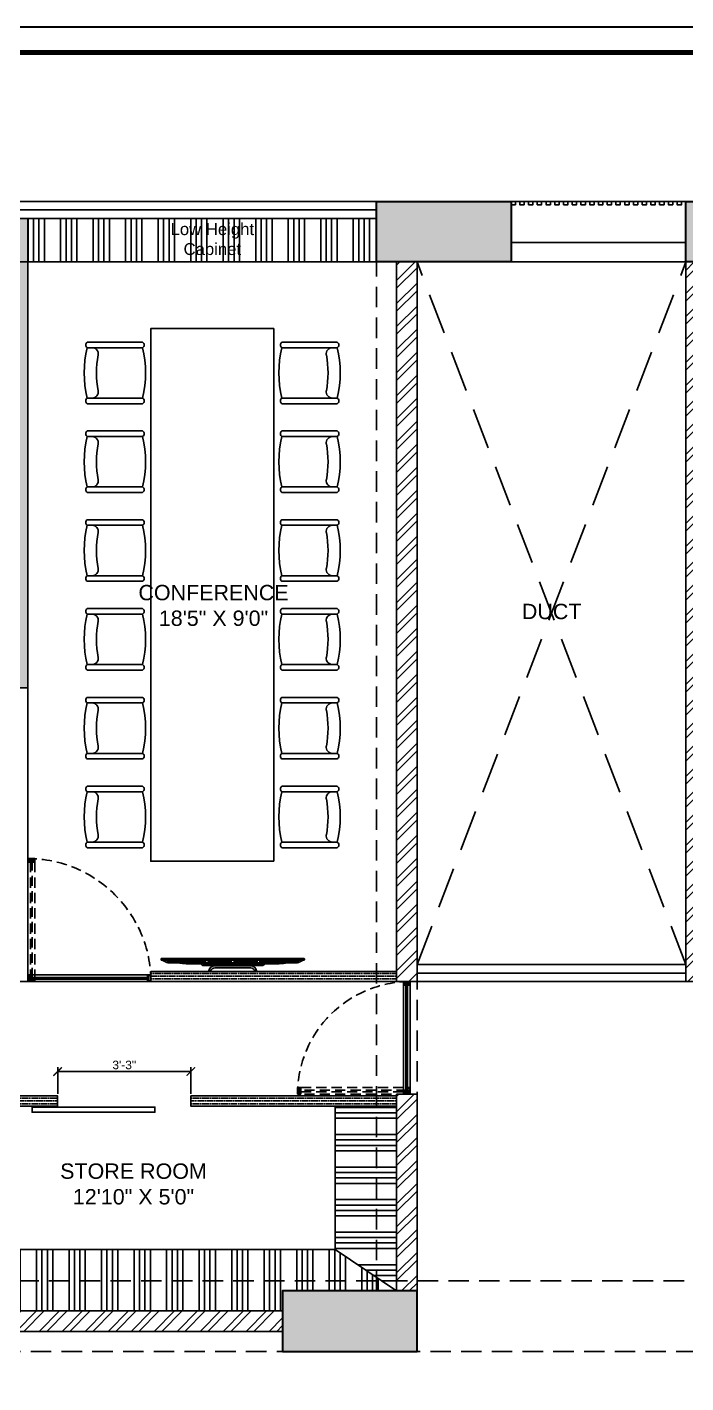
# Model space of a CAD drawing. Header units: inches. Extents: x -1805 to -919, y 1140 to 1766.
# Drawn here: x -1583.9 to -1391, y 1369.2 to 1766.2 of the extents above; entities that cross this region are included whole.
import ezdxf

# ---------------------------------------------------------------- set-up
doc = ezdxf.new("R2010")
doc.units = ezdxf.units.IN
doc.linetypes.add('( Dashed )', pattern=[0.75, 0.5, -0.25])
doc.linetypes.add('( Hidden )', pattern=[0.375, 0.25, -0.125])
for name, color, linetype in [('.', 252, 'Continuous'), ('I- Beam', 1, '( Hidden )'), ('I- Dimensions', 5, 'Continuous'), ('I- Furniture', 42, 'Continuous'), ('I- Glass', 4, 'Continuous'), ('I- Partitions', 42, 'Continuous'), ('I- Text', 251, 'Continuous'), ('I- WAll', 251, 'Continuous'), ('I- Window', 140, 'Continuous')]:
    doc.layers.add(name, color=color, linetype=linetype)
doc.layers.add('I- Column', color=1, linetype='Continuous', lineweight=30)
doc.layers.add('I- Name Plate', color=250, linetype='Continuous', true_color=0x333333)
doc.styles.add('Annotative', font='arial.ttf')
doc.styles.get("Standard").update_dxf_attribs({"font": 'arial.ttf'})
doc.dimstyles.new('ISO-25', dxfattribs={"dimtxt": 2.5, "dimasz": 2.5, "dimexe": 1.25, "dimexo": 0.625, "dimtad": 1, "dimlunit": 4, "dimtxsty": 'Annotative', "dimblk": 'ARCHTICK', "dimcen": 2.5, "dimadec": 0, "dimazin": 0, "dimtfac": 1, "dimtmove": 0, "dimatfit": 3, "dimfxl": 1, "dimarcsym": 0})
pattern_1 = [(45, (-977.828, 0), (-3.367596, 3.367596), []), (45, (-975.583, 0), (-3.367596, 3.367596), [])]
pattern_2 = [(180, (-977.8282, 0), (-1.3890625, -0.79375), [1.984375, -0.396875, 0, -0.396875])]

# ---------------------------------------------------------------- blocks, each defined once
blk = doc.blocks.new('Conference chair')
at = {"layer": 'I- Furniture'}
for p, q in [((-63.64, 1378.25), (-63.64, 1362.05)), ((-48.88, 1362.05), (-48.88, 1378.25))]:
    blk.add_line(p, q, dxfattribs=at)
blk.add_lwpolyline([(-63.64, 1378.25, 0.555786), (-65.26, 1378.25), (-65.26, 1362.05, 0.555786), (-63.64, 1362.05, 0.12194), (-48.88, 1362.05, 0.555786), (-47.26, 1362.05), (-47.26, 1378.25, 0.555786), (-48.88, 1378.25, 0.12194)], format="xyb", close=True, dxfattribs=at)
for centre, radius, start, end in [((-61.84, 1376.83), 1.8, 180, 279.3689), ((-56.26, 1346.9), 28.65, 79.3634, 100.6366), ((-50.68, 1376.83), 1.8, 260.6311, 0)]:
    blk.add_arc(centre, radius, start, end, dxfattribs=at)
blk = doc.blocks.new('_ArchTick')
at = {"color": 0, "linetype": 'ByBlock', "const_width": 0.15}
blk.add_lwpolyline([(-0.5, -0.5), (0.5, 0.5)], dxfattribs=at)
blk = doc.blocks.new('*D39')
at = {"layer": 'Defpoints', "color": 0, "transparency": 16777216}
for p in [(-1535.95, 1460.39), (-1574.95, 1453.25, 0), (-1535.95, 1453.25, 0)]:
    blk.add_point(p, dxfattribs=at)
at = {"layer": 'I- Dimensions', "color": 0, "lineweight": -2, "transparency": 16777216}
for p, q in [((-1574.95, 1453.87), (-1574.95, 1461.64)), ((-1535.95, 1453.87), (-1535.95, 1461.64)), ((-1574.95, 1460.39), (-1535.95, 1460.39))]:
    blk.add_line(p, q, dxfattribs=at)
at = {"layer": 'I- Dimensions', "color": 0, "lineweight": -2, "transparency": 16777216, "xscale": 2.5, "yscale": 2.5, "zscale": 2.5, "rotation": 180}
blk.add_blockref('_ArchTick', (-1574.95, 1460.39), dxfattribs=at)
at = {"layer": 'I- Dimensions', "color": 0, "lineweight": -2, "transparency": 16777216, "xscale": 2.5, "yscale": 2.5, "zscale": 2.5}
blk.add_blockref('_ArchTick', (-1535.95, 1460.39), dxfattribs=at)
at = {"layer": 'I- Dimensions', "color": 0, "transparency": 16777216, "insert": (-1555.45, 1462.3), "char_height": 2.5, "attachment_point": 5, "style": 'Annotative'}
blk.add_mtext('3\'-3"', dxfattribs=at)
blk = doc.blocks.new('Television')
at = {"layer": 'I- Furniture', "color": 44}
for points in [[(1788.03, 37.12, 0.13121), (1787.91, 36.54, 0.169032), (1787.92, 36.5), (1788.04, 36.39, 0.205713), (1788.09, 36.37), (1788.35, 36.37, -0.118206), (1788.57, 36.32), (1790.92, 35.18, 0.105648), (1791.45, 35.05), (1824.24, 35.05)], [(1792.06, 35.45), (1792.06, 35.45, -0.099639), (1791.59, 35.54), (1791.13, 35.77, -0.215889), (1790.99, 35.93, -0.476075), (1791.11, 36.1, -0.244765)], [(1796.22, 35.05), (1797.5, 34.86, 0.02037), (1799.99, 34.58, 0.012056), (1802.7, 34.46), (1808.18, 34.46)], [(1807, 35.05), (1807.32, 34.76, 0.213415), (1807.43, 34.73), (1824.24, 34.73)], [(1807.92, 34.73, 0.072098), (1809.15, 33.72, 0.121861), (1809.22, 33.7)], [(1808.11, 34.44, 0.053076), (1809.05, 33.71), (1809.22, 33.7)], [(1810.24, 34.73), (1810.24, 34.15, 0.414214), (1810.26, 34.13), (1810.35, 34.13, 0.414214), (1810.37, 34.15), (1810.37, 34.73)], [(1810.32, 36.1, -0.414214), (1810.49, 35.92), (1810.49, 35.62, -0.414214), (1810.32, 35.45)], [(1810.6, 34.73), (1810.6, 34.15, 0.414214), (1810.61, 34.13), (1810.7, 34.13, 0.414214), (1810.72, 34.15), (1810.72, 34.73)], [(1810.95, 34.73), (1810.95, 34.15, 0.414214), (1810.97, 34.13), (1811.06, 34.13, 0.414214), (1811.07, 34.15), (1811.07, 34.73)], [(1811.3, 34.73), (1811.3, 34.15, 0.414214), (1811.32, 34.13), (1811.41, 34.13, 0.414214), (1811.43, 34.15), (1811.43, 34.73)], [(1811.65, 34.73), (1811.65, 34.15, 0.414214), (1811.67, 34.13), (1811.76, 34.13, 0.414214), (1811.78, 34.15), (1811.78, 34.73)], [(1812.03, 36.1, 0.414214), (1811.86, 35.92), (1811.86, 35.62, 0.414214), (1812.03, 35.45)], [(1812.01, 34.73), (1812.01, 34.15, 0.414214), (1812.02, 34.13), (1812.11, 34.13, 0.414214), (1812.13, 34.15), (1812.13, 34.73)], [(1812.36, 34.73), (1812.36, 34.15, 0.414214), (1812.38, 34.13), (1812.47, 34.13, 0.414214), (1812.48, 34.15), (1812.48, 34.73)], [(1812.71, 34.73), (1812.71, 34.15, 0.414214), (1812.73, 34.13), (1812.82, 34.13, 0.414214), (1812.84, 34.15), (1812.84, 34.73)], [(1813.06, 34.73), (1813.06, 34.15, 0.414214), (1813.08, 34.13), (1813.17, 34.13, 0.414214), (1813.19, 34.15), (1813.19, 34.73)], [(1813.42, 34.73), (1813.42, 34.15, 0.414214), (1813.43, 34.13), (1813.53, 34.13, 0.414214), (1813.54, 34.15), (1813.54, 34.73)], [(1813.77, 34.73), (1813.77, 34.15, 0.414214), (1813.79, 34.13), (1813.88, 34.13, 0.414214), (1813.89, 34.15), (1813.89, 34.73)], [(1814.12, 34.73), (1814.12, 34.15, 0.414214), (1814.14, 34.13), (1814.23, 34.13, 0.414214), (1814.25, 34.15), (1814.25, 34.73)], [(1814.48, 34.73), (1814.48, 34.15, 0.414214), (1814.49, 34.13), (1814.58, 34.13, 0.414214), (1814.6, 34.15), (1814.6, 34.73)], [(1814.83, 34.73), (1814.83, 34.15, 0.414214), (1814.84, 34.13), (1814.94, 34.13, 0.414214), (1814.95, 34.15), (1814.95, 34.73)], [(1815.18, 34.73), (1815.18, 34.15, 0.414214), (1815.2, 34.13), (1815.29, 34.13, 0.414214), (1815.31, 34.15), (1815.31, 34.73)], [(1815.53, 34.73), (1815.53, 34.15, 0.414214), (1815.55, 34.13), (1815.64, 34.13, 0.414214), (1815.66, 34.15), (1815.66, 34.73)], [(1815.89, 34.73), (1815.89, 34.15, 0.414214), (1815.9, 34.13), (1815.99, 34.13, 0.414214), (1816.01, 34.15), (1816.01, 34.73)], [(1816.24, 34.73), (1816.24, 34.15, 0.414214), (1816.26, 34.13), (1816.35, 34.13, 0.414214), (1816.36, 34.15), (1816.36, 34.73)], [(1816.59, 34.73), (1816.59, 34.15, 0.414214), (1816.61, 34.13), (1816.7, 34.13, 0.414214), (1816.72, 34.15), (1816.72, 34.73)], [(1816.94, 34.73), (1816.94, 34.15, 0.414214), (1816.96, 34.13), (1817.05, 34.13, 0.414214), (1817.07, 34.15), (1817.07, 34.73)], [(1817.3, 34.73), (1817.3, 34.15, 0.414214), (1817.31, 34.13), (1817.4, 34.13, 0.414214), (1817.42, 34.15), (1817.42, 34.73)], [(1817.65, 34.73), (1817.65, 34.15, 0.414214), (1817.67, 34.13), (1817.76, 34.13, 0.414214), (1817.77, 34.15), (1817.77, 34.73)], [(1818, 34.73), (1818, 34.15, 0.414214), (1818.02, 34.13), (1818.11, 34.13, 0.414214), (1818.13, 34.15), (1818.13, 34.73)], [(1818.35, 34.73), (1818.35, 34.15, 0.414214), (1818.37, 34.13), (1818.46, 34.13, 0.414214), (1818.48, 34.15), (1818.48, 34.73)], [(1818.71, 34.73), (1818.71, 34.15, 0.414214), (1818.72, 34.13), (1818.82, 34.13, 0.414214), (1818.83, 34.15), (1818.83, 34.73)], [(1819.06, 34.73), (1819.06, 34.15, 0.414214), (1819.08, 34.13), (1819.17, 34.13, 0.414214), (1819.19, 34.15), (1819.19, 34.73)], [(1819.41, 34.73), (1819.41, 34.15, 0.414214), (1819.43, 34.13), (1819.52, 34.13, 0.414214), (1819.54, 34.15), (1819.54, 34.73)], [(1819.77, 34.73), (1819.77, 34.15, 0.414214), (1819.78, 34.13), (1819.87, 34.13, 0.414214), (1819.89, 34.15), (1819.89, 34.73)], [(1820.12, 34.73), (1820.12, 34.15, 0.414214), (1820.14, 34.13), (1820.23, 34.13, 0.414214), (1820.24, 34.15), (1820.24, 34.73)], [(1820.47, 34.73), (1820.47, 34.15, 0.414214), (1820.49, 34.13), (1820.58, 34.13, 0.414214), (1820.6, 34.15), (1820.6, 34.73)], [(1820.82, 34.73), (1820.82, 34.15, 0.414214), (1820.84, 34.13), (1820.93, 34.13, 0.414214), (1820.95, 34.15), (1820.95, 34.73)], [(1821.18, 34.73), (1821.18, 34.15, 0.414214), (1821.19, 34.13), (1821.28, 34.13, 0.414214), (1821.3, 34.15), (1821.3, 34.73)], [(1821.53, 34.73), (1821.53, 34.15, 0.414214), (1821.55, 34.13), (1821.64, 34.13, 0.414214), (1821.65, 34.15), (1821.65, 34.73)], [(1821.88, 34.73), (1821.88, 34.15, 0.414214), (1821.9, 34.13), (1821.99, 34.13, 0.414214), (1822.01, 34.15), (1822.01, 34.73)], [(1822.23, 34.73), (1822.23, 34.15, 0.414214), (1822.25, 34.13), (1822.34, 34.13, 0.414214), (1822.36, 34.15), (1822.36, 34.73)], [(1822.59, 34.73), (1822.59, 34.15, 0.414214), (1822.6, 34.13), (1822.69, 34.13, 0.414214), (1822.71, 34.15), (1822.71, 34.73)], [(1822.94, 34.73), (1822.94, 34.15, 0.414214), (1822.96, 34.13), (1823.05, 34.13, 0.414214), (1823.06, 34.15), (1823.06, 34.73)], [(1823.29, 36.1, -0.414214), (1823.46, 35.92), (1823.46, 35.62, -0.414214), (1823.29, 35.45)], [(1823.29, 34.73), (1823.29, 34.15, 0.414214), (1823.31, 34.13), (1823.4, 34.13, 0.414214), (1823.42, 34.15), (1823.42, 34.73)], [(1823.64, 34.73), (1823.64, 34.15, 0.414214), (1823.66, 34.13), (1823.75, 34.13, 0.414214), (1823.77, 34.15), (1823.77, 34.73)], [(1824, 34.73), (1824, 34.15, 0.414214), (1824.01, 34.13), (1824.11, 34.13, 0.414214), (1824.12, 34.15), (1824.12, 34.73)], [(1860.44, 37.12, -0.13121), (1860.57, 36.54, -0.169032), (1860.55, 36.5), (1860.43, 36.39, -0.205713), (1860.38, 36.37), (1860.12, 36.37, 0.118206), (1859.9, 36.32), (1857.55, 35.18, -0.105648), (1857.02, 35.05), (1824.24, 35.05)], [(1841.47, 35.05), (1841.16, 34.76, -0.213415), (1841.04, 34.73), (1824.24, 34.73)], [(1824.48, 34.73), (1824.48, 34.15, -0.414214), (1824.46, 34.13), (1824.37, 34.13, -0.414214), (1824.35, 34.15), (1824.35, 34.73)], [(1824.83, 34.73), (1824.83, 34.15, -0.414214), (1824.81, 34.13), (1824.72, 34.13, -0.414214), (1824.7, 34.15), (1824.7, 34.73)], [(1825.18, 36.1, 0.414214), (1825.01, 35.92), (1825.01, 35.62, 0.414214), (1825.18, 35.45)], [(1825.18, 34.73), (1825.18, 34.15, -0.414214), (1825.16, 34.13), (1825.07, 34.13, -0.414214), (1825.06, 34.15), (1825.06, 34.73)], [(1825.53, 34.73), (1825.53, 34.15, -0.414214), (1825.52, 34.13), (1825.43, 34.13, -0.414214), (1825.41, 34.15), (1825.41, 34.73)], [(1825.89, 34.73), (1825.89, 34.15, -0.414214), (1825.87, 34.13), (1825.78, 34.13, -0.414214), (1825.76, 34.15), (1825.76, 34.73)], [(1826.24, 34.73), (1826.24, 34.15, -0.414214), (1826.22, 34.13), (1826.13, 34.13, -0.414214), (1826.11, 34.15), (1826.11, 34.73)], [(1826.59, 34.73), (1826.59, 34.15, -0.414214), (1826.57, 34.13), (1826.48, 34.13, -0.414214), (1826.47, 34.15), (1826.47, 34.73)], [(1826.94, 34.73), (1826.94, 34.15, -0.414214), (1826.93, 34.13), (1826.84, 34.13, -0.414214), (1826.82, 34.15), (1826.82, 34.73)], [(1827.3, 34.73), (1827.3, 34.15, -0.414214), (1827.28, 34.13), (1827.19, 34.13, -0.414214), (1827.17, 34.15), (1827.17, 34.73)], [(1827.65, 34.73), (1827.65, 34.15, -0.414214), (1827.63, 34.13), (1827.54, 34.13, -0.414214), (1827.52, 34.15), (1827.52, 34.73)], [(1828, 34.73), (1828, 34.15, -0.414214), (1827.98, 34.13), (1827.89, 34.13, -0.414214), (1827.88, 34.15), (1827.88, 34.73)], [(1828.35, 34.73), (1828.35, 34.15, -0.414214), (1828.34, 34.13), (1828.25, 34.13, -0.414214), (1828.23, 34.15), (1828.23, 34.73)], [(1828.71, 34.73), (1828.71, 34.15, -0.414214), (1828.69, 34.13), (1828.6, 34.13, -0.414214), (1828.58, 34.15), (1828.58, 34.73)], [(1829.06, 34.73), (1829.06, 34.15, -0.414214), (1829.04, 34.13), (1828.95, 34.13, -0.414214), (1828.93, 34.15), (1828.93, 34.73)], [(1829.41, 34.73), (1829.41, 34.15, -0.414214), (1829.4, 34.13), (1829.3, 34.13, -0.414214), (1829.29, 34.15), (1829.29, 34.73)], [(1829.77, 34.73), (1829.77, 34.15, -0.414214), (1829.75, 34.13), (1829.66, 34.13, -0.414214), (1829.64, 34.15), (1829.64, 34.73)], [(1830.12, 34.73), (1830.12, 34.15, -0.414214), (1830.1, 34.13), (1830.01, 34.13, -0.414214), (1829.99, 34.15), (1829.99, 34.73)], [(1830.47, 34.73), (1830.47, 34.15, -0.414214), (1830.45, 34.13), (1830.36, 34.13, -0.414214), (1830.35, 34.15), (1830.35, 34.73)], [(1830.82, 34.73), (1830.82, 34.15, -0.414214), (1830.81, 34.13), (1830.72, 34.13, -0.414214), (1830.7, 34.15), (1830.7, 34.73)], [(1831.18, 34.73), (1831.18, 34.15, -0.414214), (1831.16, 34.13), (1831.07, 34.13, -0.414214), (1831.05, 34.15), (1831.05, 34.73)], [(1831.53, 34.73), (1831.53, 34.15, -0.414214), (1831.51, 34.13), (1831.42, 34.13, -0.414214), (1831.4, 34.15), (1831.4, 34.73)], [(1831.88, 34.73), (1831.88, 34.15, -0.414214), (1831.86, 34.13), (1831.77, 34.13, -0.414214), (1831.76, 34.15), (1831.76, 34.73)], [(1832.23, 34.73), (1832.23, 34.15, -0.414214), (1832.22, 34.13), (1832.13, 34.13, -0.414214), (1832.11, 34.15), (1832.11, 34.73)], [(1832.59, 34.73), (1832.59, 34.15, -0.414214), (1832.57, 34.13), (1832.48, 34.13, -0.414214), (1832.46, 34.15), (1832.46, 34.73)], [(1832.94, 34.73), (1832.94, 34.15, -0.414214), (1832.92, 34.13), (1832.83, 34.13, -0.414214), (1832.81, 34.15), (1832.81, 34.73)], [(1833.29, 34.73), (1833.29, 34.15, -0.414214), (1833.28, 34.13), (1833.18, 34.13, -0.414214), (1833.17, 34.15), (1833.17, 34.73)], [(1833.64, 34.73), (1833.64, 34.15, -0.414214), (1833.63, 34.13), (1833.54, 34.13, -0.414214), (1833.52, 34.15), (1833.52, 34.73)], [(1834, 34.73), (1834, 34.15, -0.414214), (1833.98, 34.13), (1833.89, 34.13, -0.414214), (1833.87, 34.15), (1833.87, 34.73)], [(1834.35, 34.73), (1834.35, 34.15, -0.414214), (1834.33, 34.13), (1834.24, 34.13, -0.414214), (1834.22, 34.15), (1834.22, 34.73)], [(1834.7, 34.73), (1834.7, 34.15, -0.414214), (1834.69, 34.13), (1834.59, 34.13, -0.414214), (1834.58, 34.15), (1834.58, 34.73)], [(1835.06, 34.73), (1835.06, 34.15, -0.414214), (1835.04, 34.13), (1834.95, 34.13, -0.414214), (1834.93, 34.15), (1834.93, 34.73)], [(1835.41, 34.73), (1835.41, 34.15, -0.414214), (1835.39, 34.13), (1835.3, 34.13, -0.414214), (1835.28, 34.15), (1835.28, 34.73)], [(1835.76, 34.73), (1835.76, 34.15, -0.414214), (1835.74, 34.13), (1835.65, 34.13, -0.414214), (1835.64, 34.15), (1835.64, 34.73)], [(1836.11, 34.73), (1836.11, 34.15, -0.414214), (1836.1, 34.13), (1836.01, 34.13, -0.414214), (1835.99, 34.15), (1835.99, 34.73)], [(1836.47, 34.73), (1836.47, 34.15, -0.414214), (1836.45, 34.13), (1836.36, 34.13, -0.414214), (1836.34, 34.15), (1836.34, 34.73)], [(1836.44, 36.1, -0.414214), (1836.62, 35.92), (1836.62, 35.62, -0.414214), (1836.44, 35.45)], [(1836.82, 34.73), (1836.82, 34.15, -0.414214), (1836.8, 34.13), (1836.71, 34.13, -0.414214), (1836.69, 34.15), (1836.69, 34.73)], [(1837.17, 34.73), (1837.17, 34.15, -0.414214), (1837.15, 34.13), (1837.06, 34.13, -0.414214), (1837.05, 34.15), (1837.05, 34.73)], [(1837.52, 34.73), (1837.52, 34.15, -0.414214), (1837.51, 34.13), (1837.42, 34.13, -0.414214), (1837.4, 34.15), (1837.4, 34.73)], [(1837.88, 34.73), (1837.88, 34.15, -0.414214), (1837.86, 34.13), (1837.77, 34.13, -0.414214), (1837.75, 34.15), (1837.75, 34.73)], [(1838.16, 36.1, 0.414214), (1837.99, 35.92), (1837.99, 35.62, 0.414214), (1838.16, 35.45)], [(1838.23, 34.73), (1838.23, 34.15, -0.414214), (1838.21, 34.13), (1838.12, 34.13, -0.414214), (1838.1, 34.15), (1838.1, 34.73)], [(1840.55, 34.73, -0.072098), (1839.32, 33.72, -0.121861), (1839.26, 33.7)], [(1840.36, 34.44, -0.053076), (1839.43, 33.71), (1839.26, 33.7)], [(1852.25, 35.05), (1850.97, 34.86, -0.02037), (1848.48, 34.58, -0.012056), (1845.78, 34.46), (1840.29, 34.46)], [(1856.41, 35.45), (1856.41, 35.45, 0.099639), (1856.88, 35.54), (1857.35, 35.77, 0.215889), (1857.48, 35.93, 0.476075), (1857.37, 36.1, 0.244765)]]:
    blk.add_lwpolyline(points, format="xyb", dxfattribs=at)
for points in [[(1788.03, 37.12), (1824.24, 37.12)], [(1788.35, 36.37), (1824.24, 36.37)], [(1791.11, 36.1), (1810.32, 36.1)], [(1792.06, 35.45), (1810.32, 35.45)], [(1812.03, 36.1), (1823.29, 36.1)], [(1812.03, 35.45), (1823.29, 35.45)], [(1860.44, 37.12), (1824.24, 37.12)], [(1860.12, 36.37), (1824.24, 36.37)], [(1836.44, 36.1), (1825.18, 36.1)], [(1836.44, 35.45), (1825.18, 35.45)], [(1857.37, 36.1), (1838.16, 36.1)], [(1856.41, 35.45), (1838.16, 35.45)], [(1809.2, 34.06), (1824.24, 34.06)], [(1839.27, 34.06), (1824.24, 34.06)]]:
    blk.add_lwpolyline(points, dxfattribs=at)
at = {"layer": 'I- Furniture'}
blk.add_lwpolyline([(1835.68, 30.66), (1836.1, 30.66, 0.439951), (1836.34, 30.93, 0.356698), (1833.32, 33.44), (1815.15, 33.44, 0.356698), (1812.13, 30.93, 0.439951), (1812.38, 30.66), (1812.79, 30.66, 0.38315), (1813.03, 30.88, -0.346078), (1815.15, 32.43), (1833.32, 32.43, -0.346078), (1835.44, 30.88, 0.38315)], format="xyb", close=True, dxfattribs=at)
at = {"layer": 'I- Furniture', "color": 44}
for centre, radius, start, end in [((1808.07, 34.4), 0.0569, 45.97051, 159.02162), ((1840.4, 34.4), 0.0569, 20.97838, 134.02949), ((1824.24, 466.12), 432.69, 268.01075, 270), ((1824.24, 466.12), 432.69, 270, 271.98925)]:
    blk.add_arc(centre, radius, start, end, dxfattribs=at)

msp = doc.modelspace()

# ---------------------------------------------------------------- hatches: boundary and pattern name
at = {"layer": '.', "transparency": 33554623}
h = msp.add_hatch(dxfattribs=at)
h.set_pattern_fill('ANSI36', color=42, scale=0.25, angle=45)
h.set_pattern_definition([(90, (-977.8282, 0), (-0.79375, 1.3890625), [1.984375, -0.396875, 0, -0.396875])])
h.paths.add_polyline_path([(-1586.652, 1572.722), (-1583.652, 1572.722), (-1583.652, 1710.16), (-1586.652, 1710.16)])
at = {"layer": '.', "transparency": 33554687}
h = msp.add_hatch(dxfattribs=at)
h.set_pattern_fill('ANSI34', color=42, scale=0.5, angle=45)
h.set_pattern_definition([(90, (-269.175, 0), (-9.525, 0), []), (90, (-267.588, 1.5875), (-9.525, 0), []), (90, (-266, 3.175), (-9.525, 0), []), (90, (-264.413, 4.7625), (-9.525, 0), [])])
h.paths.add_polyline_path([(-1481.546, 1697.432), (-1583.652, 1697.432), (-1583.652, 1710.16), (-1481.546, 1710.16)])
at = {"layer": '.', "transparency": 33554623}
h = msp.add_hatch(dxfattribs=at)
h.set_pattern_fill('ANSI36', color=42, scale=0.25, angle=135)
h.set_pattern_definition(pattern_2)
h.paths.add_polyline_path([(-1547.652, 1486.722), (-1475.712, 1486.722), (-1475.712, 1489.722), (-1547.652, 1489.722)])
h = msp.add_hatch(dxfattribs=at)
h.set_pattern_fill('ANSI36', color=42, scale=0.25, angle=135)
h.set_pattern_definition(pattern_2)
h.paths.add_polyline_path([(-1629.197, 1453.246), (-1574.954, 1453.246), (-1574.954, 1450.246), (-1629.197, 1450.246)])
h = msp.add_hatch(dxfattribs=at)
h.set_pattern_fill('ANSI36', color=42, scale=0.25, angle=135)
h.set_pattern_definition(pattern_2)
h.paths.add_polyline_path([(-1475.712, 1453.246), (-1535.954, 1453.246), (-1535.954, 1450.246), (-1475.712, 1450.246)])
at = {"layer": '.', "transparency": 33554687}
h = msp.add_hatch(dxfattribs=at)
h.set_pattern_fill('ANSI34', color=42, scale=0.5, angle=135)
h.set_pattern_definition([(180, (0, 84.624), (-9e-16, -9.525), []), (180, (-1.5875, 86.212), (-9e-16, -9.525), []), (180, (-3.175, 87.799), (-9e-16, -9.525), []), (180, (-4.7625, 89.387), (-9e-16, -9.525), [])])
h.paths.add_polyline_path([(-1611.197, 1450.246), (-1629.197, 1450.246), (-1629.197, 1390.308), (-1611.197, 1408.308)])
h.paths.add_polyline_path([(-1475.712, 1450.246), (-1493.712, 1450.246), (-1493.712, 1408.308), (-1475.712, 1396.149)])
h = msp.add_hatch(dxfattribs=at)
h.set_pattern_fill('ANSI34', color=42, scale=0.5, angle=45)
h.set_pattern_definition([(90, (0, 84.624), (-9.525, 0), []), (90, (1.5875, 86.212), (-9.525, 0), []), (90, (3.175, 87.799), (-9.525, 0), []), (90, (4.7625, 89.387), (-9.525, 0), [])])
h.paths.add_polyline_path([(-1493.712, 1408.308), (-1611.197, 1408.308), (-1629.197, 1390.308), (-1509.081, 1390.308), (-1509.081, 1396.149), (-1475.712, 1396.149)])
at = {"true_color": 0x636466, "transparency": 33554687}
h = msp.add_hatch(dxfattribs=at)
h.set_pattern_fill('ANSI32', color=251, scale=0.5)
h.set_pattern_definition([(45, (-971.994, 0), (-3.367596, 3.367596), []), (45, (-969.7487, 0), (-3.367596, 3.367596), [])])
h.paths.add_polyline_path([(-1475.712, 1697.432), (-1469.712, 1697.432), (-1469.712, 1486.722), (-1475.712, 1486.722)])
h = msp.add_hatch(dxfattribs=at)
h.set_pattern_fill('ANSI32', color=251, scale=0.5)
h.set_pattern_definition(pattern_1)
h.paths.add_polyline_path([(-1390.974, 1697.432), (-1384.974, 1697.432), (-1384.974, 1486.722), (-1390.974, 1486.722)])
h = msp.add_hatch(dxfattribs=at)
h.set_pattern_fill('ANSI32', color=251, scale=0.5)
h.set_pattern_definition(pattern_1)
h.paths.add_polyline_path([(-1475.712, 1453.722), (-1469.712, 1453.722), (-1469.712, 1396.149), (-1475.712, 1396.149)])
h = msp.add_hatch(dxfattribs=at)
h.set_pattern_fill('ANSI32', color=251, scale=0.5)
h.set_pattern_definition(pattern_1)
h.paths.add_polyline_path([(-1717.81, 1390.308), (-1509.081, 1390.308), (-1509.081, 1384.308), (-1717.81, 1384.308)])
at = {"layer": 'I- Furniture', "true_color": 0x939598, "transparency": 33554687}
h = msp.add_hatch(color=252, dxfattribs=at)
h.dxf.hatch_style = 1
h.paths.add_polyline_path([(-1481.546, 1715.16), (-1442.176, 1715.16), (-1442.176, 1697.432), (-1481.546, 1697.432)])
h = msp.add_hatch(color=252, dxfattribs=at)
h.dxf.hatch_style = 1
h.paths.add_polyline_path([(-1390.974, 1715.16), (-1351.604, 1715.16), (-1351.604, 1697.432), (-1390.974, 1697.432)])
h = msp.add_hatch(color=252, dxfattribs=at)
h.dxf.hatch_style = 1
h.paths.add_polyline_path([(-1509.081, 1378.421), (-1469.712, 1378.421), (-1469.712, 1396.149), (-1509.081, 1396.149)])

# ---------------------------------------------------------------- linework, layer by layer
at = {"layer": 'I- Beam', "ltscale": 24, "elevation": 0}
for points in [[(-1717.81, 1715.16), (-1481.546, 1715.16), (-1481.546, 1697.432), (-1717.81, 1697.432)], [(-1481.546, 1697.432), (-1469.712, 1697.432), (-1469.712, 1396.149), (-1481.546, 1396.149)], [(-1103.514, 1399.13), (-1717.81, 1399.119), (-1717.81, 1378.415), (-1103.514, 1378.426)]]:
    msp.add_lwpolyline(points, close=True, dxfattribs=at)
at = {"layer": 'I- Column', "elevation": 0}
for points in [[(-1481.546, 1715.16), (-1442.176, 1715.16), (-1442.176, 1697.432), (-1481.546, 1697.432)], [(-1390.974, 1715.16), (-1351.604, 1715.16), (-1351.604, 1697.432), (-1390.974, 1697.432)], [(-1509.081, 1378.421), (-1469.712, 1378.421), (-1469.712, 1396.149), (-1509.081, 1396.149)]]:
    msp.add_lwpolyline(points, close=True, dxfattribs=at)
at = {"layer": 'I- Furniture'}
msp.add_line((-1493.712, 1408.308, 0), (-1475.712, 1396.149, 0), dxfattribs=at)
at = {"layer": 'I- Furniture', "elevation": 0}
for points in [[(-1442.176, 1715.16), (-1442.176, 1714.16), (-1440.896, 1714.16), (-1440.896, 1715.16)], [(-1442.176, 1697.432), (-1390.974, 1697.432), (-1390.974, 1715.16), (-1442.176, 1715.16)], [(-1439.616, 1715.16), (-1439.616, 1714.16), (-1438.336, 1714.16), (-1438.336, 1715.16)], [(-1437.056, 1715.16), (-1437.056, 1714.16), (-1435.776, 1714.16), (-1435.776, 1715.16)], [(-1434.496, 1715.16), (-1434.496, 1714.16), (-1433.216, 1714.16), (-1433.216, 1715.16)], [(-1431.936, 1715.16), (-1431.936, 1714.16), (-1430.656, 1714.16), (-1430.656, 1715.16)], [(-1429.376, 1715.16), (-1429.376, 1714.16), (-1428.096, 1714.16), (-1428.096, 1715.16)], [(-1426.816, 1715.16), (-1426.816, 1714.16), (-1425.536, 1714.16), (-1425.536, 1715.16)], [(-1424.256, 1715.16), (-1424.256, 1714.16), (-1422.975, 1714.16), (-1422.975, 1715.16)], [(-1421.695, 1715.16), (-1421.695, 1714.16), (-1420.415, 1714.16), (-1420.415, 1715.16)], [(-1419.135, 1715.16), (-1419.135, 1714.16), (-1417.855, 1714.16), (-1417.855, 1715.16)], [(-1416.575, 1715.16), (-1416.575, 1714.16), (-1415.295, 1714.16), (-1415.295, 1715.16)], [(-1414.015, 1715.16), (-1414.015, 1714.16), (-1412.735, 1714.16), (-1412.735, 1715.16)], [(-1411.455, 1715.16), (-1411.455, 1714.16), (-1410.175, 1714.16), (-1410.175, 1715.16)], [(-1408.895, 1715.16), (-1408.895, 1714.16), (-1407.615, 1714.16), (-1407.615, 1715.16)], [(-1406.335, 1715.16), (-1406.335, 1714.16), (-1405.055, 1714.16), (-1405.055, 1715.16)], [(-1403.774, 1715.16), (-1403.774, 1714.16), (-1402.494, 1714.16), (-1402.494, 1715.16)], [(-1401.214, 1715.16), (-1401.214, 1714.16), (-1399.934, 1714.16), (-1399.934, 1715.16)], [(-1398.654, 1715.16), (-1398.654, 1714.16), (-1397.374, 1714.16), (-1397.374, 1715.16)], [(-1396.094, 1715.16), (-1396.094, 1714.16), (-1394.814, 1714.16), (-1394.814, 1715.16)], [(-1393.534, 1715.16), (-1393.534, 1714.16), (-1392.254, 1714.16), (-1392.254, 1715.16)], [(-1481.546, 1697.432), (-1583.652, 1697.432), (-1583.652, 1710.16), (-1481.546, 1710.16)], [(-1511.682, 1521.941), (-1511.682, 1677.941), (-1547.682, 1677.941), (-1547.682, 1521.941)], [(-1629.197, 1390.308), (-1509.081, 1390.308), (-1509.081, 1396.149), (-1475.712, 1396.149), (-1475.712, 1450.246), (-1493.712, 1450.246), (-1493.712, 1408.308), (-1611.197, 1408.308), (-1611.197, 1450.246), (-1629.197, 1450.246)]]:
    msp.add_lwpolyline(points, close=True, dxfattribs=at)
at = {"layer": 'I- Glass', "color": 251, "linetype": '( Dashed )', "ltscale": 6, "true_color": 0x636466, "elevation": 0}
for points in [[(-1581.652, 1522.722), (-1583.652, 1522.722), (-1583.652, 1521.722), (-1581.652, 1521.722)], [(-1583.652, 1521.722), (-1581.652, 1521.722), (-1581.652, 1487.722), (-1583.652, 1487.722)], [(-1581.902, 1522.472), (-1583.402, 1522.472), (-1583.402, 1521.972), (-1581.902, 1521.972)], [(-1583.652, 1486.722), (-1583.652, 1488.722), (-1582.652, 1488.722), (-1582.652, 1486.722)], [(-1547.652, 1486.722), (-1547.652, 1488.722), (-1548.652, 1488.722), (-1548.652, 1486.722)], [(-1581.652, 1486.722), (-1583.652, 1486.722), (-1583.652, 1487.722), (-1581.652, 1487.722)], [(-1583.402, 1486.972), (-1583.402, 1488.472), (-1582.902, 1488.472), (-1582.902, 1486.972)], [(-1581.902, 1486.972), (-1583.402, 1486.972), (-1583.402, 1487.472), (-1581.902, 1487.472)], [(-1547.902, 1486.972), (-1547.902, 1488.472), (-1548.402, 1488.472), (-1548.402, 1486.972)], [(-1471.712, 1486.722), (-1473.712, 1486.722), (-1473.712, 1485.722), (-1471.712, 1485.722)], [(-1471.962, 1486.472), (-1473.462, 1486.472), (-1473.462, 1485.972), (-1471.962, 1485.972)], [(-1504.712, 1455.722), (-1504.712, 1453.722), (-1503.712, 1453.722), (-1503.712, 1455.722)], [(-1504.462, 1455.472), (-1504.462, 1453.972), (-1503.962, 1453.972), (-1503.962, 1455.472)], [(-1503.712, 1453.722), (-1503.712, 1455.722), (-1472.712, 1455.722), (-1472.712, 1453.722)], [(-1471.712, 1453.722), (-1473.712, 1453.722), (-1473.712, 1454.722), (-1471.712, 1454.722)], [(-1471.962, 1453.972), (-1473.462, 1453.972), (-1473.462, 1454.472), (-1471.962, 1454.472)], [(-1471.712, 1455.722), (-1471.712, 1453.722), (-1472.712, 1453.722), (-1472.712, 1455.722)], [(-1471.962, 1455.472), (-1471.962, 1453.972), (-1472.462, 1453.972), (-1472.462, 1455.472)]]:
    msp.add_lwpolyline(points, close=True, dxfattribs=at)
at = {"layer": 'I- Glass', "linetype": '( Dashed )', "ltscale": 6, "elevation": 0}
for points in [[(-1582.402, 1521.722), (-1582.902, 1521.722), (-1582.902, 1487.722), (-1582.402, 1487.722)], [(-1503.712, 1454.972), (-1503.712, 1454.472), (-1472.712, 1454.472), (-1472.712, 1454.972)]]:
    msp.add_lwpolyline(points, close=True, dxfattribs=at)
at = {"layer": 'I- Glass', "color": 251, "true_color": 0x636466, "elevation": 0}
for points in [[(-1548.652, 1488.722), (-1548.652, 1486.722), (-1582.652, 1486.722), (-1582.652, 1488.722)], [(-1473.712, 1485.722), (-1471.712, 1485.722), (-1471.712, 1454.722), (-1473.712, 1454.722)]]:
    msp.add_lwpolyline(points, close=True, dxfattribs=at)
at = {"layer": 'I- Glass', "elevation": 0}
for points in [[(-1548.652, 1487.472), (-1548.652, 1487.972), (-1582.652, 1487.972), (-1582.652, 1487.472)], [(-1472.462, 1485.722), (-1472.962, 1485.722), (-1472.962, 1454.722), (-1472.462, 1454.722)]]:
    msp.add_lwpolyline(points, close=True, dxfattribs=at)
at = {"layer": 'I- Glass', "linetype": '( Dashed )', "ltscale": 6}
for centre, radius, start, end in [((-1583.652, 1486.722, 0), 36, 0, 90), ((-1471.712, 1453.722, 0), 33, 90, 180)]:
    msp.add_arc(centre, radius, start, end, dxfattribs=at)
at = {"layer": 'I- Name Plate', "lineweight": 30, "elevation": 0}
msp.add_lwpolyline([(-1804.844, 1140.041), (-919.269, 1140.041), (-919.269, 1766.187), (-1804.844, 1766.187)], close=True, dxfattribs=at)
at = {"layer": 'I- Name Plate', "lineweight": 40, "const_width": 1.473, "elevation": 0}
msp.add_lwpolyline([(-1797.413, 1147.472), (-926.7, 1147.472), (-926.7, 1758.757), (-1797.413, 1758.757)], close=True, dxfattribs=at)
at = {"layer": 'I- Partitions', "elevation": 0}
for points in [[(-1586.652, 1572.722), (-1583.652, 1572.722), (-1583.652, 1710.16), (-1586.652, 1710.16)], [(-1586.652, 1572.722), (-1583.652, 1572.722), (-1583.652, 1486.722), (-1586.652, 1486.722)], [(-1547.652, 1486.722), (-1475.712, 1486.722), (-1475.712, 1489.722), (-1547.652, 1489.722)], [(-1629.197, 1453.246), (-1574.954, 1453.246), (-1574.954, 1450.246), (-1629.197, 1450.246)], [(-1475.712, 1453.246), (-1535.954, 1453.246), (-1535.954, 1450.246), (-1475.712, 1450.246)], [(-1582.454, 1449.996), (-1546.454, 1449.996), (-1546.454, 1448.496), (-1582.454, 1448.496)]]:
    msp.add_lwpolyline(points, close=True, dxfattribs=at)
at = {"layer": 'I- WAll', "linetype": '( Dashed )', "ltscale": 24}
for p, q in [((-1390.974, 1491.722, 0), (-1469.712, 1697.432, 0)), ((-1469.712, 1491.722, 0), (-1390.974, 1697.432, 0))]:
    msp.add_line(p, q, dxfattribs=at)
at = {"layer": 'I- WAll', "elevation": 0}
for points in [[(-1442.176, 1715.16), (-1390.974, 1715.16), (-1390.974, 1703.16), (-1442.176, 1703.16)], [(-1475.712, 1697.432), (-1469.712, 1697.432), (-1469.712, 1486.722), (-1475.712, 1486.722)], [(-1390.974, 1697.432), (-1384.974, 1697.432), (-1384.974, 1486.722), (-1390.974, 1486.722)], [(-1475.712, 1453.722), (-1469.712, 1453.722), (-1469.712, 1396.149), (-1475.712, 1396.149)], [(-1717.81, 1390.308), (-1509.081, 1390.308), (-1509.081, 1384.308), (-1717.81, 1384.308)]]:
    msp.add_lwpolyline(points, close=True, dxfattribs=at)
at = {"layer": 'I- Window', "ltscale": 5, "transparency": 33554687}
for p, q in [((-1481.546, 1715.16, 0), (-1717.81, 1715.16, 0)), ((-1481.546, 1710.16, 0), (-1717.81, 1710.16, 0)), ((-1469.712, 1491.722, 0), (-1390.974, 1491.722, 0)), ((-1469.712, 1486.722, 0), (-1390.974, 1486.722, 0))]:
    msp.add_line(p, q, dxfattribs=at)
at = {"layer": 'I- Window', "color": 254, "linetype": 'Continuous', "ltscale": 5, "transparency": 33554687}
for p, q in [((-1481.546, 1712.66, 0), (-1717.81, 1712.66, 0)), ((-1469.712, 1489.222, 0), (-1390.974, 1489.222, 0))]:
    msp.add_line(p, q, dxfattribs=at)

# ---------------------------------------------------------------- block references
at = {"layer": 'I- Furniture', "rotation": 90}
for p in [(-188.035, 1721.198, 0), (-188.035, 1695.198, 0), (-188.035, 1669.198, 0), (-188.035, 1643.198, 0), (-188.035, 1617.198, 0), (-188.035, 1591.198, 0)]:
    msp.add_blockref('Conference chair', p, dxfattribs=at)
at = {"layer": 'I- Furniture', "xscale": -1, "rotation": 270}
for p in [(-2871.328, 1721.198, 0), (-2871.328, 1695.198, 0), (-2871.328, 1669.198, 0), (-2871.328, 1643.198, 0), (-2871.328, 1617.198, 0), (-2871.328, 1591.198, 0)]:
    msp.add_blockref('Conference chair', p, dxfattribs=at)
at = {"layer": 'I- Furniture', "xscale": 0.5781104524186182, "yscale": 0.5781104524186182, "zscale": 0.5781104524186182}
msp.add_blockref('Television', (-2578.292, 1471.995, 0), dxfattribs=at)

# ---------------------------------------------------------------- texts
at = {"layer": 'I- Text', "attachment_point": 1}
for s, width, heights, insert, char_height in [('\\pxqc;Low Height \\PCabinet ', 43.71835, [-9.453], (-1551.519, 1708.797, 0), 3.5), ('\\pxqc;CONFERENCE^J18\'5" X 9\'0"', 71.48649, [-12.175], (-1565.053, 1602.876, 0), 4.5), ('\\pxqc;DUCT', 71.48649, [-4.653], (-1466.027, 1597.346, 0), 4.5), ('\\pxqc;STORE ROOM\\P12\'10" X 5\'0"', 71.48649, [-12.175], (-1588.489, 1433.483, 0), 4.5)]:
    msp.add_mtext_dynamic_manual_height_columns(s, width=width, gutter_width=12.5, heights=heights, dxfattribs=dict(at, insert=insert, char_height=char_height))

# ---------------------------------------------------------------- dimensions: what is measured, and where the dimension line sits
at = {"layer": 'I- Dimensions'}
dim = msp.add_linear_dim(base=(-1535.954, 1460.394), p1=(-1574.954, 1453.246, 0), p2=(-1535.954, 1453.246, 0), dimstyle='ISO-25', dxfattribs=at)
dim.commit()
dim.dimension.update_dxf_attribs({"geometry": '*D39', "text_midpoint": (-1555.454, 1462.297)})

doc.saveas('drawing.dxf')
